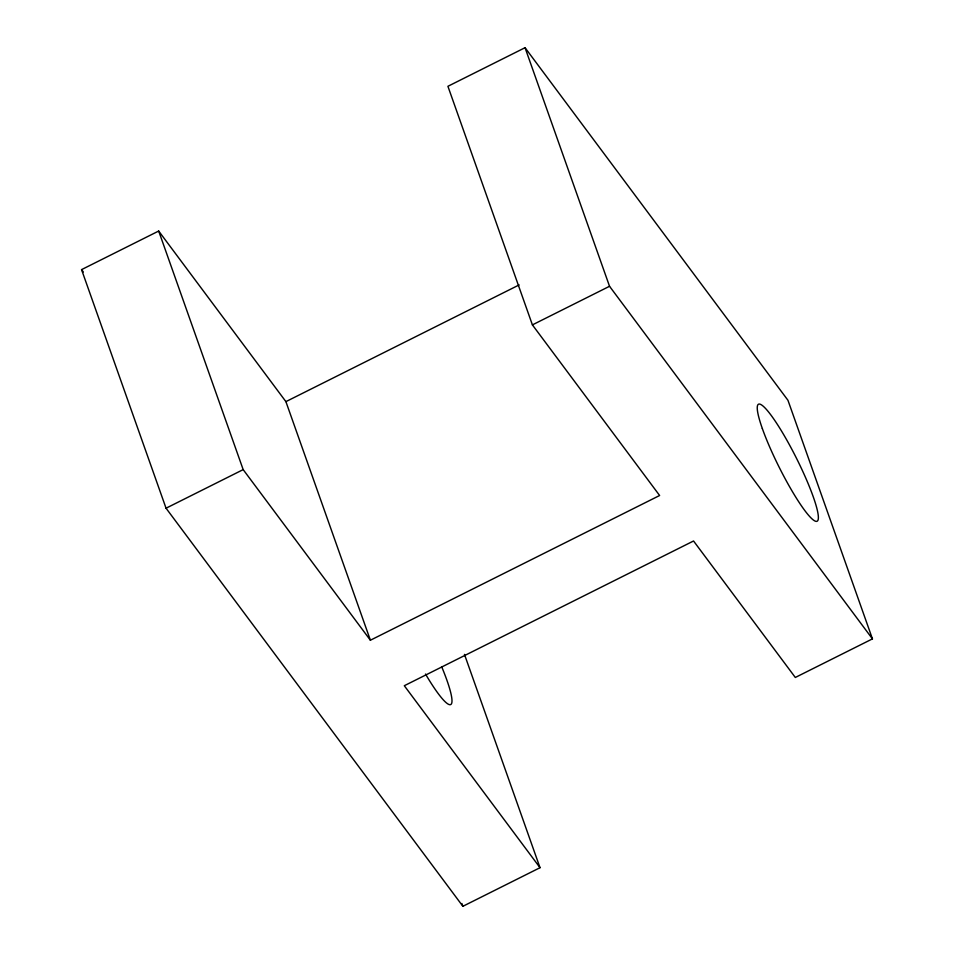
<?xml version="1.0" encoding="UTF-8"?>
<svg xmlns="http://www.w3.org/2000/svg" width="954" height="954" viewBox="0 0 954 954"><rect width="100%" height="100%" fill="white"/><g stroke="black" fill="none" stroke-linecap="round" stroke-linejoin="round"><path stroke-width="1.43" d="M81.555 269.624L158.686 231.035L285.902 401.634L370.39 640.229L659.619 495.496L532.404 324.885L447.915 86.301L525.046 47.7L787.956 400.286L872.445 638.882L795.314 677.471L693.546 540.99L404.305 685.723L540.012 867.699L462.881 906.3L166.044 508.208L81.555 269.624L83.332 272.009M285.902 401.634L519.155 284.912M166.044 508.208L243.175 469.618L370.39 640.229M532.404 324.885L609.534 286.283L872.445 638.882M525.046 47.7L609.534 286.283M464.467 654.384L540.012 867.699M461.891 903.498L462.881 906.3M158.686 231.035L243.175 469.618M441.642 666.655A65.421 9.743 63.4 0 1 450.658 704.565A65.421 9.743 63.4 0 1 425.508 674.049M762.353 428.596A65.421 9.743 63.4 0 0 815.157 521.099A65.421 9.743 63.4 0 0 785.881 438.446A65.421 9.743 63.4 0 0 762.353 428.596"/></g></svg>
